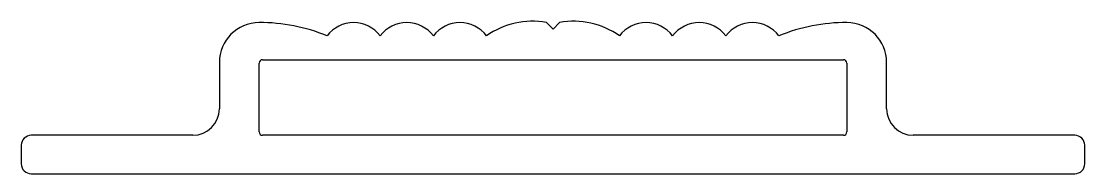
# Model space of a CAD drawing. Extents: x 2387.1 to 2467.1, y 1083.4 to 1094.9.
import ezdxf

# ---------------------------------------------------------------- set-up
doc = ezdxf.new("R2010")
doc.units = 0
doc.layers.get('0').update_dxf_attribs({"linetype": 'CONTINUOUS'})

msp = doc.modelspace()

# ---------------------------------------------------------------- linework, layer by layer
at = {"color": 0}
for p, q in [((2427.087, 1094.278), (2426.587, 1094.778)), ((2427.587, 1094.788), (2427.087, 1094.278)), ((2401.987, 1091.779), (2401.987, 1088.278)), ((2404.987, 1086.528), (2404.987, 1091.728)), ((2405.237, 1091.978), (2448.937, 1091.978)), ((2449.187, 1091.728), (2449.187, 1086.528)), ((2452.187, 1088.278), (2452.187, 1091.779)), ((2399.987, 1086.278), (2387.837, 1086.278)), ((2448.937, 1086.278), (2405.237, 1086.278)), ((2466.337, 1086.278), (2454.187, 1086.278)), ((2387.087, 1085.528), (2387.087, 1084.128)), ((2467.087, 1084.128), (2467.087, 1085.528)), ((2387.837, 1083.378), (2466.337, 1083.378))]:
    msp.add_line(p, q, dxfattribs=at)
for centre, radius, start, end in [((2404.987, 1091.779), 3, 90.17775, 180), ((2405.019, 1081.453), 13.327, 67.64875, 90.17775), ((2412.087, 1092.257), 2.513, 37.25773, 142.74227), ((2416.087, 1092.257), 2.513, 37.25773, 142.74227), ((2420.087, 1092.257), 2.513, 37.25773, 142.74227), ((2425.547, 1088.888), 5.99, 80.00294, 125.28281), ((2428.627, 1088.888), 5.99, 54.71719, 99.99706), ((2434.087, 1092.257), 2.513, 37.25773, 142.74227), ((2438.087, 1092.257), 2.513, 37.25773, 142.74227), ((2442.087, 1092.257), 2.513, 37.25773, 142.74227), ((2449.155, 1081.453), 13.327, 89.82225, 112.35125), ((2449.187, 1091.779), 3, 360, 89.82225), ((2405.237, 1091.728), 0.25, 90, 180), ((2448.937, 1091.728), 0.25, 0, 90), ((2399.987, 1088.278), 2, 270, 0), ((2454.187, 1088.278), 2, 180, 270), ((2405.237, 1086.528), 0.25, 180, 270), ((2448.937, 1086.528), 0.25, 270, 0), ((2387.837, 1085.528), 0.75, 90, 180), ((2466.337, 1085.528), 0.75, 0, 90), ((2387.837, 1084.128), 0.75, 180, 270), ((2466.337, 1084.128), 0.75, 270, 0)]:
    msp.add_arc(centre, radius, start, end, dxfattribs=at)

doc.saveas('drawing.dxf')
